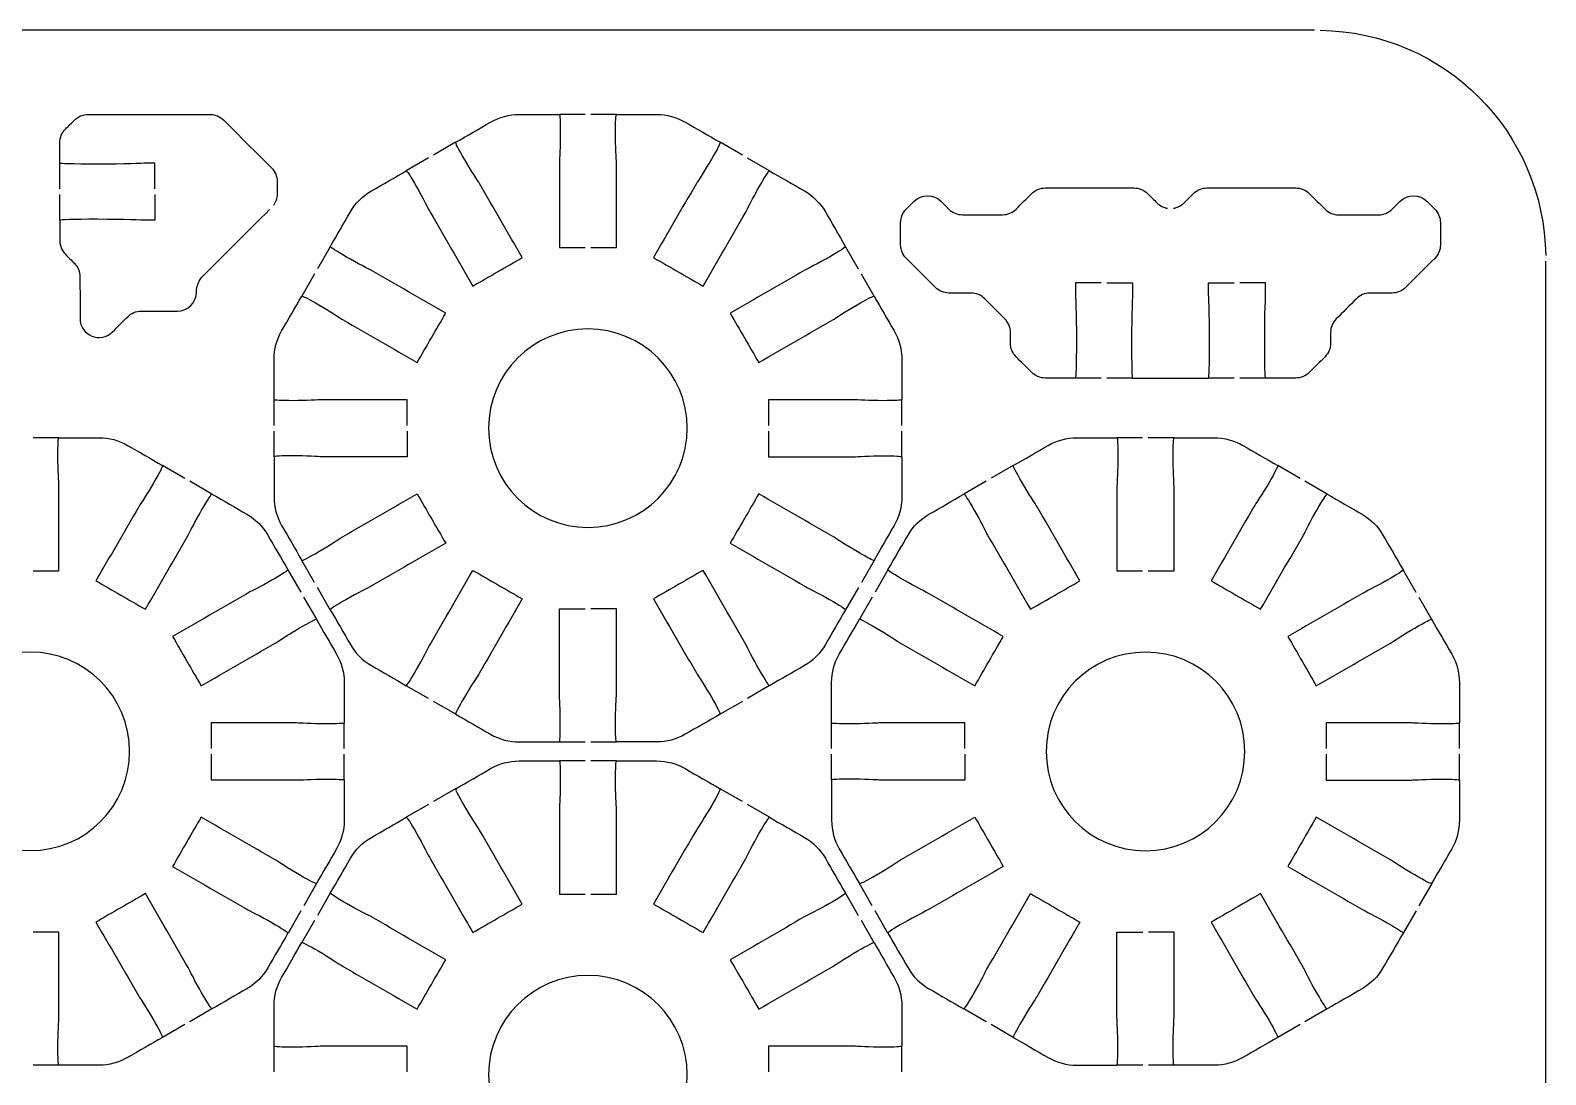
# Model space of a CAD drawing. Extents: x 5 to 405, y 225 to 445.
# Drawn here: x 190.3 to 270, y 390.1 to 445 of the extents above; entities that cross this region are included whole.
import ezdxf

# ---------------------------------------------------------------- set-up
doc = ezdxf.new("R2010")
doc.units = 0
doc.header["$MEASUREMENT"] = 0
doc.layers.add('DEFAULT', color=18, linetype='CONTINUOUS')

msp = doc.modelspace()

# ---------------------------------------------------------------- linework, layer by layer
at = {"layer": 'DEFAULT', "color": 1}
for points in [[(257.849, 444.999), (152.15, 444.999)], [(219.503, 440.571), (218.155, 440.571)], [(221.154, 440.571), (219.803, 440.571)], [(212.701, 439.114), (211.534, 438.437)], [(227.776, 438.433), (226.608, 439.107)], [(211.273, 438.289), (210.101, 437.611)], [(229.204, 437.608), (228.037, 438.282)], [(191.898, 436.656), (191.898, 438.007)], [(191.898, 435.009), (191.898, 436.356)], [(206.115, 433.618), (205.441, 432.45)], [(233.194, 433.618), (233.194, 433.614), (233.868, 432.45)], [(269.999, 237.15), (269.999, 432.85)], [(205.289, 432.189), (204.616, 431.021)], [(234.02, 432.193), (234.69, 431.025), (234.693, 431.021)], [(246.628, 426.708), (245.277, 426.708)], [(248.279, 426.708), (246.928, 426.708)], [(253.627, 426.708), (252.276, 426.708)], [(255.278, 426.708), (253.927, 426.708)], [(203.155, 424.22), (203.155, 425.567)], [(236.154, 424.22), (236.154, 425.567)], [(203.155, 422.569), (203.155, 423.92)], [(236.154, 422.569), (236.154, 423.92)], [(191.845, 423.57), (190.494, 423.57)], [(248.812, 423.568), (247.465, 423.568)], [(250.463, 423.568), (249.112, 423.568)], [(198.466, 421.432), (197.299, 422.106)], [(242.011, 422.111), (240.843, 421.434)], [(257.085, 421.431), (255.917, 422.104)], [(199.895, 420.607), (198.727, 421.28)], [(240.582, 421.286), (239.411, 420.609)], [(258.514, 420.605), (257.346, 421.279)], [(203.885, 416.617), (203.885, 416.613), (204.559, 415.449)], [(205.289, 415.951), (204.616, 417.118)], [(234.701, 417.118), (234.027, 415.947)], [(235.424, 416.615), (234.75, 415.447)], [(262.503, 416.615), (262.503, 416.612), (263.177, 415.447)], [(204.71, 415.191), (205.381, 414.024), (205.384, 414.02)], [(206.115, 414.522), (205.441, 415.69)], [(233.875, 415.686), (233.201, 414.518)], [(234.599, 415.186), (233.925, 414.019)], [(263.329, 415.19), (263.999, 414.022), (264.003, 414.019)], [(211.276, 409.855), (210.108, 410.528)], [(229.204, 410.529), (228.037, 409.855)], [(212.705, 409.029), (211.537, 409.703)], [(227.776, 409.703), (226.608, 409.029)], [(206.845, 407.219), (206.845, 408.566)], [(232.464, 407.217), (232.464, 408.565)], [(265.463, 407.217), (265.463, 408.565)], [(219.506, 407.565), (218.155, 407.565)], [(221.154, 407.565), (219.806, 407.565)], [(206.845, 405.568), (206.845, 406.919)], [(219.503, 406.567), (218.155, 406.567)], [(221.154, 406.567), (219.803, 406.567)], [(232.464, 405.566), (232.464, 406.917)], [(265.463, 405.566), (265.463, 406.917)], [(212.701, 405.11), (211.534, 404.433)], [(227.776, 404.429), (226.608, 405.103)], [(211.273, 404.285), (210.101, 403.607)], [(229.204, 403.604), (228.037, 404.278)], [(205.391, 400.117), (204.718, 398.946)], [(234.599, 398.948), (233.925, 400.116)], [(264.01, 400.116), (263.336, 398.944)], [(206.115, 399.614), (205.441, 398.446)], [(233.194, 399.614), (233.194, 399.61), (233.868, 398.446)], [(204.566, 398.685), (203.892, 397.517)], [(235.424, 397.519), (234.75, 398.687)], [(263.184, 398.683), (262.51, 397.516)], [(205.29, 398.185), (204.616, 397.018)], [(234.02, 398.189), (234.69, 397.021), (234.694, 397.018)], [(199.895, 393.527), (198.727, 392.854)], [(240.585, 392.852), (239.418, 393.526)], [(258.514, 393.526), (257.346, 392.852)], [(198.466, 392.702), (197.299, 392.028)], [(242.014, 392.026), (240.846, 392.7)], [(257.085, 392.7), (255.917, 392.027)], [(203.155, 390.216), (203.155, 391.564)], [(236.154, 390.216), (236.154, 391.564)], [(191.845, 390.564), (190.497, 390.564)], [(248.816, 390.562), (247.465, 390.562)], [(250.463, 390.562), (249.116, 390.562)]]:
    msp.add_lwpolyline(points, dxfattribs=at)
msp.add_open_spline([(258.149, 444.999), (264.658, 444.918), (269.917, 439.658), (269.999, 433.15)], degree=3, dxfattribs=at)
for points, knots in [([(196.897, 436.656), (196.897, 437.107), (196.897, 437.557), (196.897, 438.007), (196.731, 438.007), (196.565, 438.007), (196.399, 438.007), (196.276, 438.007), (195.281, 437.958), (193.898, 437.958), (192.515, 437.962), (191.898, 437.979), (191.898, 438.007), (191.898, 438.37), (191.898, 438.732), (191.898, 439.094), (191.898, 439.359), (192.004, 439.616), (192.191, 439.803), (192.35, 439.961), (192.508, 440.118), (192.667, 440.276), (192.854, 440.463), (193.108, 440.569), (193.373, 440.569), (195.516, 440.569), (197.66, 440.569), (199.804, 440.569), (200.068, 440.569), (200.322, 440.463), (200.513, 440.276), (201.35, 439.437), (202.187, 438.599), (203.025, 437.76), (203.215, 437.574), (203.321, 437.32), (203.317, 437.055), (203.317, 436.83), (203.317, 436.606), (203.317, 436.381), (203.317, 436.166), (203.247, 435.965), (203.123, 435.792)], [0, 0, 0, 0, 3.83, 3.83, 3.83, 5.24, 5.24, 5.24, 6.24, 6.24, 6.24, 7.24, 7.24, 7.24, 10.32, 10.32, 10.32, 11.32, 11.32, 11.32, 13.22213, 13.22213, 13.22213, 14.22213, 14.22213, 14.22213, 32.45213, 32.45213, 32.45213, 33.45213, 33.45213, 33.45213, 43.528404, 43.528404, 43.528404, 44.528404, 44.528404, 44.528404, 46.438404, 46.438404, 46.438404, 47.438404, 47.438404, 47.438404, 47.438404]), ([(210.158, 424.22), (210.158, 424.669), (210.158, 425.118), (210.158, 425.567), (208.657, 425.567), (207.157, 425.567), (205.656, 425.567), (205.529, 425.567), (204.813, 425.518), (204.157, 425.518), (203.522, 425.518), (203.155, 425.543), (203.155, 425.567), (203.155, 426.274), (203.155, 426.981), (203.155, 427.688), (203.155, 428.217), (203.296, 428.732), (203.557, 429.187), (203.91, 429.798), (204.263, 430.41), (204.616, 431.021), (204.63, 431.046), (204.958, 430.88), (205.508, 430.563), (206.076, 430.235), (206.672, 429.832), (206.785, 429.769), (208.083, 429.02), (209.382, 428.271), (210.68, 427.522), (211.18, 428.387), (211.679, 429.253), (212.179, 430.118), (210.881, 430.867), (209.583, 431.616), (208.285, 432.365), (208.172, 432.429), (207.526, 432.746), (206.958, 433.075), (206.418, 433.385), (206.115, 433.59), (206.115, 433.618), (206.468, 434.229), (206.821, 434.841), (207.173, 435.452), (207.438, 435.907), (207.815, 436.285), (208.274, 436.549), (208.885, 436.902), (209.497, 437.255), (210.108, 437.608), (210.133, 437.622), (210.331, 437.318), (210.652, 436.768), (210.98, 436.197), (211.294, 435.551), (211.357, 435.442), (212.107, 434.143), (212.858, 432.845), (213.608, 431.547), (214.473, 432.047), (215.339, 432.547), (216.204, 433.046), (215.454, 434.345), (214.704, 435.643), (213.954, 436.941), (213.89, 437.05), (213.492, 437.647), (213.163, 438.218), (212.842, 438.768), (212.684, 439.096), (212.705, 439.107), (213.318, 439.461), (213.93, 439.815), (214.543, 440.169), (214.998, 440.433), (215.516, 440.571), (216.042, 440.571), (216.747, 440.571), (217.451, 440.571), (218.155, 440.571), (218.183, 440.571), (218.205, 440.204), (218.205, 439.569), (218.205, 438.913), (218.155, 438.193), (218.155, 438.066), (218.155, 436.567), (218.155, 435.068), (218.155, 433.568), (218.604, 433.568), (219.054, 433.568), (219.503, 433.568)], [0, 0, 0, 0, 3.82, 3.82, 3.82, 16.58, 16.58, 16.58, 17.58, 17.58, 17.58, 18.58, 18.58, 18.58, 24.59, 24.59, 24.59, 25.59, 25.59, 25.59, 31.593332, 31.593332, 31.593332, 32.593332, 32.593332, 32.593332, 33.593332, 33.593332, 33.593332, 46.339253, 46.339253, 46.339253, 54.8382, 54.8382, 54.8382, 67.584121, 67.584121, 67.584121, 68.584121, 68.584121, 68.584121, 69.584121, 69.584121, 69.584121, 75.587454, 75.587454, 75.587454, 76.587454, 76.587454, 76.587454, 82.590786, 82.590786, 82.590786, 83.590786, 83.590786, 83.590786, 84.590786, 84.590786, 84.590786, 97.341708, 97.341708, 97.341708, 105.840655, 105.840655, 105.840655, 118.591576, 118.591576, 118.591576, 119.591576, 119.591576, 119.591576, 120.591576, 120.591576, 120.591576, 126.608569, 126.608569, 126.608569, 127.608569, 127.608569, 127.608569, 133.598569, 133.598569, 133.598569, 134.598569, 134.598569, 134.598569, 135.598569, 135.598569, 135.598569, 148.348569, 148.348569, 148.348569, 152.168569, 152.168569, 152.168569, 152.168569]), ([(219.803, 433.568), (220.253, 433.568), (220.704, 433.568), (221.154, 433.568), (221.154, 435.068), (221.154, 436.567), (221.154, 438.066), (221.154, 438.193), (221.104, 438.913), (221.104, 439.569), (221.104, 440.204), (221.129, 440.571), (221.154, 440.571), (221.858, 440.571), (222.563, 440.571), (223.267, 440.571), (223.796, 440.571), (224.311, 440.433), (224.77, 440.169), (225.383, 439.815), (225.995, 439.461), (226.608, 439.107), (226.633, 439.093), (226.467, 438.768), (226.149, 438.218), (225.821, 437.647), (225.419, 437.05), (225.355, 436.941), (224.605, 435.643), (223.855, 434.345), (223.105, 433.046), (223.971, 432.547), (224.838, 432.047), (225.705, 431.547), (226.454, 432.845), (227.203, 434.143), (227.952, 435.442), (228.015, 435.551), (228.333, 436.197), (228.661, 436.768), (228.971, 437.308), (229.173, 437.608), (229.204, 437.608), (229.816, 437.255), (230.427, 436.902), (231.039, 436.549), (231.494, 436.285), (231.875, 435.907), (232.136, 435.452), (232.489, 434.841), (232.841, 434.229), (233.194, 433.618), (233.208, 433.593), (232.905, 433.392), (232.355, 433.075), (231.783, 432.746), (231.137, 432.429), (231.028, 432.365), (229.73, 431.616), (228.432, 430.867), (227.133, 430.118), (227.633, 429.253), (228.133, 428.387), (228.633, 427.522), (229.931, 428.271), (231.229, 429.02), (232.527, 429.769), (232.637, 429.832), (233.233, 430.235), (233.804, 430.563), (234.355, 430.88), (234.683, 431.043), (234.693, 431.021), (235.046, 430.41), (235.399, 429.798), (235.752, 429.187), (236.016, 428.732), (236.154, 428.217), (236.154, 427.688), (236.154, 426.981), (236.154, 426.274), (236.154, 425.567), (236.154, 425.539), (235.791, 425.518), (235.156, 425.518), (234.496, 425.518), (233.78, 425.567), (233.653, 425.567), (232.153, 425.567), (230.654, 425.567), (229.155, 425.567), (229.155, 425.118), (229.155, 424.669), (229.155, 424.22)], [0, 0, 0, 0, 3.83, 3.83, 3.83, 16.58, 16.58, 16.58, 17.58, 17.58, 17.58, 18.58, 18.58, 18.58, 24.57, 24.57, 24.57, 25.57, 25.57, 25.57, 31.586993, 31.586993, 31.586993, 32.586993, 32.586993, 32.586993, 33.586993, 33.586993, 33.586993, 46.337914, 46.337914, 46.337914, 54.845522, 54.845522, 54.845522, 67.591443, 67.591443, 67.591443, 68.591443, 68.591443, 68.591443, 69.591443, 69.591443, 69.591443, 75.594776, 75.594776, 75.594776, 76.594776, 76.594776, 76.594776, 82.598108, 82.598108, 82.598108, 83.598108, 83.598108, 83.598108, 84.598108, 84.598108, 84.598108, 97.344029, 97.344029, 97.344029, 105.842976, 105.842976, 105.842976, 118.588897, 118.588897, 118.588897, 119.588897, 119.588897, 119.588897, 120.588897, 120.588897, 120.588897, 126.592229, 126.592229, 126.592229, 127.592229, 127.592229, 127.592229, 133.602229, 133.602229, 133.602229, 134.602229, 134.602229, 134.602229, 135.602229, 135.602229, 135.602229, 148.352229, 148.352229, 148.352229, 152.172229, 152.172229, 152.172229, 152.172229]), ([(246.628, 431.71), (246.179, 431.71), (245.729, 431.71), (245.28, 431.71), (245.28, 431.545), (245.28, 431.379), (245.28, 431.213), (245.28, 431.086), (245.33, 430.095), (245.33, 428.712), (245.33, 427.329), (245.309, 426.708), (245.28, 426.708), (244.751, 426.708), (244.222, 426.708), (243.693, 426.708), (243.428, 426.708), (243.174, 426.814), (242.987, 427.001), (242.711, 427.277), (242.435, 427.553), (242.158, 427.83), (241.968, 428.017), (241.865, 428.271), (241.865, 428.535), (241.865, 428.728), (241.865, 428.921), (241.865, 429.114), (241.865, 429.378), (241.76, 429.632), (241.573, 429.819), (241.217, 430.175), (240.862, 430.53), (240.507, 430.885), (240.32, 431.072), (240.066, 431.178), (239.802, 431.178), (239.411, 431.179), (239.021, 431.18), (238.63, 431.181), (238.366, 431.181), (238.112, 431.287), (237.925, 431.474), (237.412, 431.985), (236.899, 432.497), (236.387, 433.009), (236.2, 433.196), (236.094, 433.45), (236.094, 433.714), (236.094, 434.105), (236.094, 434.495), (236.094, 434.885), (236.094, 435.15), (236.2, 435.404), (236.387, 435.594), (236.524, 435.732), (236.662, 435.87), (236.8, 436.007), (237.188, 436.399), (237.823, 436.399), (238.214, 436.007), (238.353, 435.868), (238.492, 435.73), (238.63, 435.591), (238.817, 435.404), (239.071, 435.298), (239.336, 435.298), (240.04, 435.298), (240.745, 435.298), (241.449, 435.298), (241.717, 435.298), (241.971, 435.404), (242.158, 435.591), (242.435, 435.866), (242.711, 436.141), (242.987, 436.416), (243.174, 436.603), (243.428, 436.709), (243.693, 436.709), (245.25, 436.709), (246.807, 436.709), (248.364, 436.709), (248.628, 436.709), (248.882, 436.603), (249.073, 436.416), (249.238, 436.249), (249.404, 436.082), (249.57, 435.915), (249.725, 435.76), (249.923, 435.668), (250.127, 435.637)], [0, 0, 0, 0, 3.82, 3.82, 3.82, 5.23, 5.23, 5.23, 6.23, 6.23, 6.23, 7.23, 7.23, 7.23, 11.73, 11.73, 11.73, 12.73, 12.73, 12.73, 16.053402, 16.053402, 16.053402, 17.053402, 17.053402, 17.053402, 18.693402, 18.693402, 18.693402, 19.693402, 19.693402, 19.693402, 23.964327, 23.964327, 23.964327, 24.964327, 24.964327, 24.964327, 28.284342, 28.284342, 28.284342, 29.284342, 29.284342, 29.284342, 35.443246, 35.443246, 35.443246, 36.443246, 36.443246, 36.443246, 39.763246, 39.763246, 39.763246, 40.763246, 40.763246, 40.763246, 42.417876, 42.417876, 42.417876, 43.417876, 43.417876, 43.417876, 45.086648, 45.086648, 45.086648, 46.086648, 46.086648, 46.086648, 52.076648, 52.076648, 52.076648, 53.076648, 53.076648, 53.076648, 56.392986, 56.392986, 56.392986, 57.392986, 57.392986, 57.392986, 70.632986, 70.632986, 70.632986, 71.632986, 71.632986, 71.632986, 73.634111, 73.634111, 73.634111, 74.634111, 74.634111, 74.634111, 74.634111]), ([(250.427, 435.637), (250.628, 435.669), (250.826, 435.76), (250.985, 435.915), (251.152, 436.082), (251.319, 436.249), (251.486, 436.416), (251.673, 436.603), (251.927, 436.709), (252.191, 436.709), (253.748, 436.709), (255.305, 436.709), (256.862, 436.709), (257.127, 436.709), (257.384, 436.603), (257.571, 436.416), (257.847, 436.14), (258.124, 435.864), (258.4, 435.587), (258.587, 435.4), (258.841, 435.295), (259.106, 435.295), (259.81, 435.295), (260.514, 435.295), (261.219, 435.295), (261.483, 435.295), (261.741, 435.4), (261.928, 435.587), (262.067, 435.726), (262.205, 435.865), (262.344, 436.004), (262.732, 436.395), (263.367, 436.395), (263.759, 436.004), (263.896, 435.866), (264.034, 435.728), (264.172, 435.591), (264.359, 435.4), (264.464, 435.146), (264.464, 434.882), (264.464, 434.491), (264.464, 434.101), (264.464, 433.711), (264.464, 433.446), (264.359, 433.192), (264.172, 433.005), (263.659, 432.494), (263.146, 431.982), (262.633, 431.47), (262.446, 431.283), (262.192, 431.178), (261.928, 431.178), (261.536, 431.176), (261.145, 431.175), (260.753, 431.174), (260.489, 431.174), (260.238, 431.068), (260.051, 430.881), (259.696, 430.526), (259.341, 430.171), (258.986, 429.816), (258.799, 429.629), (258.693, 429.375), (258.693, 429.11), (258.693, 428.919), (258.693, 428.727), (258.693, 428.535), (258.693, 428.271), (258.587, 428.017), (258.4, 427.83), (258.124, 427.553), (257.847, 427.277), (257.571, 427.001), (257.381, 426.814), (257.127, 426.708), (256.862, 426.708), (256.334, 426.708), (255.806, 426.708), (255.278, 426.708), (255.25, 426.708), (255.229, 427.329), (255.229, 428.712), (255.229, 430.095), (255.278, 431.086), (255.278, 431.213), (255.278, 431.379), (255.278, 431.545), (255.278, 431.71), (254.828, 431.71), (254.377, 431.71), (253.927, 431.71)], [0, 0, 0, 0, 1, 1, 1, 3.008183, 3.008183, 3.008183, 4.008183, 4.008183, 4.008183, 17.248183, 17.248183, 17.248183, 18.248183, 18.248183, 18.248183, 21.571585, 21.571585, 21.571585, 22.571585, 22.571585, 22.571585, 28.561585, 28.561585, 28.561585, 29.561585, 29.561585, 29.561585, 31.230357, 31.230357, 31.230357, 32.230357, 32.230357, 32.230357, 33.884987, 33.884987, 33.884987, 34.884987, 34.884987, 34.884987, 38.204987, 38.204987, 38.204987, 39.204987, 39.204987, 39.204987, 45.363891, 45.363891, 45.363891, 46.363891, 46.363891, 46.363891, 49.693906, 49.693906, 49.693906, 50.693906, 50.693906, 50.693906, 54.964831, 54.964831, 54.964831, 55.964831, 55.964831, 55.964831, 57.594831, 57.594831, 57.594831, 58.594831, 58.594831, 58.594831, 61.918233, 61.918233, 61.918233, 62.918233, 62.918233, 62.918233, 67.408233, 67.408233, 67.408233, 68.408233, 68.408233, 68.408233, 69.408233, 69.408233, 69.408233, 70.818233, 70.818233, 70.818233, 74.648233, 74.648233, 74.648233, 74.648233]), ([(196.897, 436.356), (196.897, 435.907), (196.897, 435.458), (196.897, 435.009), (196.731, 435.009), (196.565, 435.009), (196.399, 435.009), (196.276, 435.009), (195.281, 435.058), (193.898, 435.058), (192.547, 435.058), (191.923, 435.034), (191.898, 435.009), (191.898, 434.648), (191.898, 434.287), (191.898, 433.926), (191.898, 433.658), (192.004, 433.404), (192.191, 433.217), (192.348, 433.059), (192.506, 432.902), (192.663, 432.744), (192.85, 432.553), (192.956, 432.299), (192.956, 432.035), (192.957, 431.303), (192.959, 430.572), (192.96, 429.841), (192.96, 428.952), (194.036, 428.504), (194.664, 429.135), (194.931, 429.402), (195.198, 429.669), (195.465, 429.936), (195.652, 430.123), (195.909, 430.229), (196.174, 430.229), (196.807, 430.229), (197.441, 430.229), (198.075, 430.229), (198.629, 430.229), (199.077, 430.677), (199.077, 431.227), (199.077, 431.548), (199.204, 431.855), (199.43, 432.084), (200.593, 433.246), (201.756, 434.408), (202.919, 435.57)], [0, 0, 0, 0, 3.82, 3.82, 3.82, 5.23, 5.23, 5.23, 6.23, 6.23, 6.23, 7.23, 7.23, 7.23, 10.3, 10.3, 10.3, 11.3, 11.3, 11.3, 13.195046, 13.195046, 13.195046, 14.195046, 14.195046, 14.195046, 20.415054, 20.415054, 20.415054, 21.415054, 21.415054, 21.415054, 24.625319, 24.625319, 24.625319, 25.625319, 25.625319, 25.625319, 31.015319, 31.015319, 31.015319, 32.015319, 32.015319, 32.015319, 33.015319, 33.015319, 33.015319, 46.994822, 46.994822, 46.994822, 46.994822]), ([(246.928, 431.71), (247.378, 431.71), (247.829, 431.71), (248.279, 431.71), (248.279, 431.545), (248.279, 431.379), (248.279, 431.213), (248.279, 431.086), (248.23, 430.095), (248.23, 428.712), (248.23, 427.329), (248.254, 426.708), (248.279, 426.708), (249.612, 426.708), (250.946, 426.708), (252.279, 426.708), (252.304, 426.708), (252.329, 427.329), (252.329, 428.712), (252.329, 430.095), (252.279, 431.086), (252.279, 431.213), (252.279, 431.379), (252.279, 431.545), (252.279, 431.71), (252.729, 431.71), (253.178, 431.71), (253.627, 431.71)], [0, 0, 0, 0, 3.83, 3.83, 3.83, 5.24, 5.24, 5.24, 6.24, 6.24, 6.24, 7.24, 7.24, 7.24, 18.58, 18.58, 18.58, 19.58, 19.58, 19.58, 20.58, 20.58, 20.58, 21.99, 21.99, 21.99, 25.81, 25.81, 25.81, 25.81]), ([(219.655, 418.852), (216.772, 418.852), (214.433, 421.187), (214.433, 424.073), (214.433, 426.955), (216.772, 429.294), (219.655, 429.294), (222.54, 429.294), (224.876, 426.955), (224.876, 424.073), (224.876, 421.187), (222.54, 418.852), (219.655, 418.852)], [1, 1, 1, 1, 2, 2, 2, 3, 3, 3, 4, 4, 4, 5, 5, 5, 5]), ([(210.158, 423.92), (210.158, 423.47), (210.158, 423.019), (210.158, 422.569), (208.657, 422.569), (207.157, 422.569), (205.656, 422.569), (205.529, 422.569), (204.813, 422.618), (204.157, 422.618), (203.522, 422.618), (203.155, 422.597), (203.155, 422.569), (203.155, 421.863), (203.155, 421.158), (203.155, 420.452), (203.155, 419.926), (203.296, 419.408), (203.557, 418.953), (203.91, 418.341), (204.263, 417.73), (204.616, 417.118), (204.63, 417.097), (204.958, 417.259), (205.508, 417.577), (206.076, 417.905), (206.672, 418.307), (206.785, 418.371), (208.083, 419.12), (209.382, 419.869), (210.68, 420.618), (211.18, 419.752), (211.679, 418.887), (212.179, 418.021), (210.881, 417.271), (209.583, 416.521), (208.285, 415.771), (208.172, 415.707), (207.526, 415.393), (206.958, 415.065), (206.408, 414.748), (206.101, 414.547), (206.115, 414.522), (206.468, 413.91), (206.821, 413.299), (207.173, 412.687), (207.438, 412.229), (207.815, 411.851), (208.274, 411.587), (208.885, 411.234), (209.497, 410.881), (210.108, 410.528), (210.137, 410.528), (210.338, 410.832), (210.652, 411.372), (210.98, 411.94), (211.294, 412.589), (211.357, 412.698), (212.107, 413.996), (212.858, 415.295), (213.608, 416.593), (214.473, 416.093), (215.339, 415.593), (216.204, 415.093), (215.454, 413.795), (214.704, 412.497), (213.954, 411.199), (213.89, 411.089), (213.492, 410.49), (213.163, 409.922), (212.842, 409.371), (212.68, 409.043), (212.705, 409.029), (213.318, 408.676), (213.93, 408.324), (214.543, 407.971), (214.998, 407.706), (215.516, 407.569), (216.042, 407.569), (216.747, 407.569), (217.451, 407.569), (218.155, 407.569), (218.18, 407.569), (218.205, 407.936), (218.205, 408.571), (218.205, 409.227), (218.155, 409.946), (218.155, 410.073), (218.155, 411.573), (218.155, 413.072), (218.155, 414.571), (218.606, 414.571), (219.056, 414.571), (219.506, 414.571)], [0, 0, 0, 0, 3.83, 3.83, 3.83, 16.59, 16.59, 16.59, 17.59, 17.59, 17.59, 18.59, 18.59, 18.59, 24.59, 24.59, 24.59, 25.59, 25.59, 25.59, 31.593332, 31.593332, 31.593332, 32.593332, 32.593332, 32.593332, 33.593332, 33.593332, 33.593332, 46.339253, 46.339253, 46.339253, 54.8382, 54.8382, 54.8382, 67.589122, 67.589122, 67.589122, 68.589122, 68.589122, 68.589122, 69.589122, 69.589122, 69.589122, 75.592454, 75.592454, 75.592454, 76.592454, 76.592454, 76.592454, 82.595787, 82.595787, 82.595787, 83.595787, 83.595787, 83.595787, 84.595787, 84.595787, 84.595787, 97.346708, 97.346708, 97.346708, 105.845655, 105.845655, 105.845655, 118.596577, 118.596577, 118.596577, 119.596577, 119.596577, 119.596577, 120.596577, 120.596577, 120.596577, 126.608573, 126.608573, 126.608573, 127.608573, 127.608573, 127.608573, 133.598573, 133.598573, 133.598573, 134.598573, 134.598573, 134.598573, 135.598573, 135.598573, 135.598573, 148.348573, 148.348573, 148.348573, 152.178573, 152.178573, 152.178573, 152.178573]), ([(229.155, 423.92), (229.155, 423.47), (229.155, 423.019), (229.155, 422.569), (230.654, 422.569), (232.153, 422.569), (233.653, 422.569), (233.78, 422.569), (234.496, 422.618), (235.156, 422.618), (235.791, 422.618), (236.154, 422.593), (236.154, 422.569), (236.154, 421.863), (236.154, 421.158), (236.154, 420.452), (236.154, 419.926), (236.016, 419.408), (235.752, 418.953), (235.399, 418.341), (235.046, 417.73), (234.693, 417.118), (234.679, 417.094), (234.355, 417.259), (233.804, 417.577), (233.233, 417.905), (232.637, 418.307), (232.527, 418.371), (231.229, 419.12), (229.931, 419.869), (228.633, 420.618), (228.133, 419.752), (227.633, 418.887), (227.133, 418.021), (228.432, 417.271), (229.73, 416.521), (231.028, 415.771), (231.137, 415.707), (231.783, 415.393), (232.355, 415.065), (232.894, 414.755), (233.194, 414.554), (233.194, 414.522), (232.841, 413.91), (232.489, 413.299), (232.136, 412.687), (231.875, 412.229), (231.494, 411.851), (231.039, 411.587), (230.427, 411.234), (229.816, 410.881), (229.204, 410.528), (229.18, 410.514), (228.978, 410.821), (228.661, 411.372), (228.333, 411.94), (228.015, 412.589), (227.952, 412.698), (227.203, 413.996), (226.454, 415.295), (225.705, 416.593), (224.838, 416.093), (223.971, 415.593), (223.105, 415.093), (223.855, 413.795), (224.605, 412.497), (225.355, 411.199), (225.419, 411.089), (225.821, 410.49), (226.149, 409.922), (226.467, 409.371), (226.629, 409.043), (226.608, 409.029), (225.995, 408.676), (225.383, 408.324), (224.77, 407.971), (224.315, 407.706), (223.8, 407.569), (223.274, 407.569), (222.567, 407.569), (221.861, 407.569), (221.154, 407.569), (221.126, 407.569), (221.104, 407.936), (221.104, 408.571), (221.104, 409.227), (221.154, 409.946), (221.154, 410.073), (221.154, 411.573), (221.154, 413.072), (221.154, 414.571), (220.705, 414.571), (220.255, 414.571), (219.806, 414.571)], [0, 0, 0, 0, 3.83, 3.83, 3.83, 16.58, 16.58, 16.58, 17.58, 17.58, 17.58, 18.58, 18.58, 18.58, 24.58, 24.58, 24.58, 25.58, 25.58, 25.58, 31.583332, 31.583332, 31.583332, 32.583332, 32.583332, 32.583332, 33.583332, 33.583332, 33.583332, 46.329253, 46.329253, 46.329253, 54.8282, 54.8282, 54.8282, 67.579122, 67.579122, 67.579122, 68.579122, 68.579122, 68.579122, 69.579122, 69.579122, 69.579122, 75.582454, 75.582454, 75.582454, 76.582454, 76.582454, 76.582454, 82.585787, 82.585787, 82.585787, 83.585787, 83.585787, 83.585787, 84.585787, 84.585787, 84.585787, 97.331708, 97.331708, 97.331708, 105.839316, 105.839316, 105.839316, 118.590237, 118.590237, 118.590237, 119.590237, 119.590237, 119.590237, 120.590237, 120.590237, 120.590237, 126.602234, 126.602234, 126.602234, 127.602234, 127.602234, 127.602234, 133.612234, 133.612234, 133.612234, 134.612234, 134.612234, 134.612234, 135.612234, 135.612234, 135.612234, 148.362234, 148.362234, 148.362234, 152.182234, 152.182234, 152.182234, 152.182234]), ([(190.494, 416.567), (190.944, 416.567), (191.394, 416.567), (191.845, 416.567), (191.845, 418.067), (191.845, 419.566), (191.845, 421.065), (191.845, 421.192), (191.795, 421.912), (191.795, 422.568), (191.795, 423.203), (191.82, 423.57), (191.845, 423.57), (192.549, 423.57), (193.253, 423.57), (193.958, 423.57), (194.487, 423.57), (195.002, 423.432), (195.461, 423.168), (196.073, 422.814), (196.686, 422.46), (197.299, 422.106), (197.323, 422.092), (197.158, 421.767), (196.84, 421.217), (196.512, 420.645), (196.11, 420.049), (196.046, 419.94), (195.296, 418.642), (194.546, 417.343), (193.796, 416.045), (194.662, 415.545), (195.529, 415.046), (196.396, 414.546), (197.145, 415.844), (197.894, 417.142), (198.643, 418.441), (198.706, 418.55), (199.024, 419.195), (199.352, 419.767), (199.662, 420.307), (199.863, 420.607), (199.895, 420.607), (200.507, 420.254), (201.118, 419.901), (201.73, 419.548), (202.185, 419.284), (202.566, 418.906), (202.827, 418.451), (203.179, 417.84), (203.532, 417.228), (203.885, 416.617), (203.899, 416.592), (203.596, 416.391), (203.045, 416.073), (202.474, 415.745), (201.828, 415.428), (201.719, 415.364), (200.421, 414.615), (199.122, 413.866), (197.824, 413.117), (198.324, 412.252), (198.824, 411.386), (199.324, 410.521), (200.622, 411.27), (201.92, 412.019), (203.218, 412.768), (203.328, 412.831), (203.924, 413.234), (204.495, 413.562), (205.046, 413.879), (205.374, 414.041), (205.384, 414.02), (205.737, 413.409), (206.09, 412.797), (206.443, 412.186), (206.707, 411.731), (206.845, 411.216), (206.845, 410.686), (206.845, 409.98), (206.845, 409.273), (206.845, 408.566), (206.845, 408.538), (206.481, 408.517), (205.846, 408.517), (205.187, 408.517), (204.471, 408.566), (204.344, 408.566), (202.844, 408.566), (201.345, 408.566), (199.846, 408.566), (199.846, 408.117), (199.846, 407.668), (199.846, 407.219)], [0, 0, 0, 0, 3.83, 3.83, 3.83, 16.58, 16.58, 16.58, 17.58, 17.58, 17.58, 18.58, 18.58, 18.58, 24.57, 24.57, 24.57, 25.57, 25.57, 25.57, 31.586993, 31.586993, 31.586993, 32.586993, 32.586993, 32.586993, 33.586993, 33.586993, 33.586993, 46.337914, 46.337914, 46.337914, 54.845522, 54.845522, 54.845522, 67.591443, 67.591443, 67.591443, 68.591443, 68.591443, 68.591443, 69.591443, 69.591443, 69.591443, 75.594776, 75.594776, 75.594776, 76.594776, 76.594776, 76.594776, 82.598108, 82.598108, 82.598108, 83.598108, 83.598108, 83.598108, 84.598108, 84.598108, 84.598108, 97.344029, 97.344029, 97.344029, 105.842976, 105.842976, 105.842976, 118.588897, 118.588897, 118.588897, 119.588897, 119.588897, 119.588897, 120.588897, 120.588897, 120.588897, 126.592229, 126.592229, 126.592229, 127.592229, 127.592229, 127.592229, 133.602229, 133.602229, 133.602229, 134.602229, 134.602229, 134.602229, 135.602229, 135.602229, 135.602229, 148.352229, 148.352229, 148.352229, 152.172229, 152.172229, 152.172229, 152.172229]), ([(239.467, 407.217), (239.467, 407.666), (239.467, 408.116), (239.467, 408.565), (237.967, 408.565), (236.466, 408.565), (234.966, 408.565), (234.839, 408.565), (234.122, 408.515), (233.466, 408.515), (232.831, 408.515), (232.464, 408.54), (232.464, 408.565), (232.464, 409.271), (232.464, 409.978), (232.464, 410.685), (232.464, 411.214), (232.606, 411.729), (232.867, 412.184), (233.219, 412.796), (233.572, 413.407), (233.925, 414.019), (233.939, 414.043), (234.267, 413.878), (234.817, 413.56), (235.385, 413.232), (235.982, 412.83), (236.094, 412.766), (237.393, 412.017), (238.691, 411.268), (239.989, 410.519), (240.489, 411.385), (240.989, 412.25), (241.488, 413.116), (240.19, 413.865), (238.892, 414.614), (237.594, 415.363), (237.481, 415.426), (236.835, 415.744), (236.267, 416.072), (235.728, 416.382), (235.424, 416.587), (235.424, 416.615), (235.777, 417.227), (236.13, 417.838), (236.483, 418.45), (236.747, 418.905), (237.125, 419.282), (237.583, 419.547), (238.195, 419.899), (238.806, 420.252), (239.418, 420.605), (239.442, 420.619), (239.64, 420.316), (239.961, 419.765), (240.289, 419.194), (240.603, 418.548), (240.666, 418.439), (241.417, 417.141), (242.167, 415.843), (242.917, 414.544), (243.783, 415.044), (244.648, 415.544), (245.514, 416.044), (244.763, 417.342), (244.013, 418.64), (243.263, 419.938), (243.199, 420.048), (242.801, 420.644), (242.473, 421.215), (242.152, 421.766), (241.993, 422.094), (242.014, 422.104), (242.627, 422.458), (243.239, 422.812), (243.852, 423.166), (244.307, 423.431), (244.826, 423.568), (245.351, 423.568), (246.056, 423.568), (246.76, 423.568), (247.465, 423.568), (247.493, 423.568), (247.514, 423.201), (247.514, 422.566), (247.514, 421.91), (247.465, 421.191), (247.465, 421.064), (247.465, 419.564), (247.465, 418.065), (247.465, 416.566), (247.914, 416.566), (248.363, 416.566), (248.812, 416.566)], [0, 0, 0, 0, 3.82, 3.82, 3.82, 16.58, 16.58, 16.58, 17.58, 17.58, 17.58, 18.58, 18.58, 18.58, 24.59, 24.59, 24.59, 25.59, 25.59, 25.59, 31.593332, 31.593332, 31.593332, 32.593332, 32.593332, 32.593332, 33.593332, 33.593332, 33.593332, 46.339253, 46.339253, 46.339253, 54.8382, 54.8382, 54.8382, 67.584121, 67.584121, 67.584121, 68.584121, 68.584121, 68.584121, 69.584121, 69.584121, 69.584121, 75.587454, 75.587454, 75.587454, 76.587454, 76.587454, 76.587454, 82.590786, 82.590786, 82.590786, 83.590786, 83.590786, 83.590786, 84.590786, 84.590786, 84.590786, 97.341708, 97.341708, 97.341708, 105.840655, 105.840655, 105.840655, 118.591576, 118.591576, 118.591576, 119.591576, 119.591576, 119.591576, 120.591576, 120.591576, 120.591576, 126.608569, 126.608569, 126.608569, 127.608569, 127.608569, 127.608569, 133.598569, 133.598569, 133.598569, 134.598569, 134.598569, 134.598569, 135.598569, 135.598569, 135.598569, 148.348569, 148.348569, 148.348569, 152.168569, 152.168569, 152.168569, 152.168569]), ([(249.112, 416.566), (249.562, 416.566), (250.013, 416.566), (250.463, 416.566), (250.463, 418.065), (250.463, 419.564), (250.463, 421.064), (250.463, 421.191), (250.414, 421.91), (250.414, 422.566), (250.414, 423.201), (250.438, 423.568), (250.463, 423.568), (251.168, 423.568), (251.872, 423.568), (252.576, 423.568), (253.105, 423.568), (253.62, 423.431), (254.079, 423.166), (254.692, 422.812), (255.304, 422.458), (255.917, 422.104), (255.942, 422.09), (255.776, 421.766), (255.458, 421.215), (255.13, 420.644), (254.728, 420.048), (254.665, 419.938), (253.914, 418.64), (253.164, 417.342), (252.414, 416.044), (253.281, 415.544), (254.147, 415.044), (255.014, 414.544), (255.763, 415.843), (256.512, 417.141), (257.261, 418.439), (257.325, 418.548), (257.642, 419.194), (257.97, 419.765), (258.281, 420.305), (258.482, 420.605), (258.514, 420.605), (259.125, 420.252), (259.736, 419.899), (260.348, 419.547), (260.803, 419.282), (261.184, 418.905), (261.445, 418.45), (261.798, 417.838), (262.151, 417.227), (262.503, 416.615), (262.518, 416.59), (262.214, 416.389), (261.664, 416.072), (261.092, 415.744), (260.447, 415.426), (260.337, 415.363), (259.039, 414.614), (257.741, 413.865), (256.443, 413.116), (256.942, 412.25), (257.442, 411.385), (257.942, 410.519), (259.24, 411.268), (260.538, 412.017), (261.837, 412.766), (261.946, 412.83), (262.542, 413.232), (263.114, 413.56), (263.664, 413.878), (263.992, 414.04), (264.003, 414.019), (264.356, 413.407), (264.708, 412.796), (265.061, 412.184), (265.326, 411.729), (265.463, 411.214), (265.463, 410.685), (265.463, 409.978), (265.463, 409.271), (265.463, 408.565), (265.463, 408.536), (265.1, 408.515), (264.465, 408.515), (263.805, 408.515), (263.089, 408.565), (262.962, 408.565), (261.463, 408.565), (259.963, 408.565), (258.464, 408.565), (258.464, 408.116), (258.464, 407.666), (258.464, 407.217)], [0, 0, 0, 0, 3.83, 3.83, 3.83, 16.58, 16.58, 16.58, 17.58, 17.58, 17.58, 18.58, 18.58, 18.58, 24.57, 24.57, 24.57, 25.57, 25.57, 25.57, 31.586993, 31.586993, 31.586993, 32.586993, 32.586993, 32.586993, 33.586993, 33.586993, 33.586993, 46.337914, 46.337914, 46.337914, 54.845522, 54.845522, 54.845522, 67.591443, 67.591443, 67.591443, 68.591443, 68.591443, 68.591443, 69.591443, 69.591443, 69.591443, 75.594776, 75.594776, 75.594776, 76.594776, 76.594776, 76.594776, 82.598108, 82.598108, 82.598108, 83.598108, 83.598108, 83.598108, 84.598108, 84.598108, 84.598108, 97.344029, 97.344029, 97.344029, 105.842976, 105.842976, 105.842976, 118.588897, 118.588897, 118.588897, 119.588897, 119.588897, 119.588897, 120.588897, 120.588897, 120.588897, 126.592229, 126.592229, 126.592229, 127.592229, 127.592229, 127.592229, 133.602229, 133.602229, 133.602229, 134.602229, 134.602229, 134.602229, 135.602229, 135.602229, 135.602229, 148.352229, 148.352229, 148.352229, 152.172229, 152.172229, 152.172229, 152.172229]), ([(190.345, 401.851), (187.463, 401.851), (185.124, 404.186), (185.124, 407.072), (185.124, 409.954), (187.463, 412.293), (190.345, 412.293), (193.231, 412.293), (195.566, 409.954), (195.566, 407.072), (195.566, 404.186), (193.231, 401.851), (190.345, 401.851)], [1, 1, 1, 1, 2, 2, 2, 3, 3, 3, 4, 4, 4, 5, 5, 5, 5]), ([(248.964, 401.849), (246.082, 401.849), (243.743, 404.185), (243.743, 407.07), (243.743, 409.953), (246.082, 412.291), (248.964, 412.291), (251.85, 412.291), (254.185, 409.953), (254.185, 407.07), (254.185, 404.185), (251.85, 401.849), (248.964, 401.849)], [1, 1, 1, 1, 2, 2, 2, 3, 3, 3, 4, 4, 4, 5, 5, 5, 5]), ([(199.846, 406.919), (199.846, 406.468), (199.846, 406.018), (199.846, 405.568), (201.345, 405.568), (202.844, 405.568), (204.344, 405.568), (204.471, 405.568), (205.187, 405.617), (205.846, 405.617), (206.481, 405.617), (206.845, 405.592), (206.845, 405.568), (206.845, 404.862), (206.845, 404.157), (206.845, 403.451), (206.845, 402.925), (206.707, 402.407), (206.443, 401.952), (206.09, 401.34), (205.737, 400.729), (205.384, 400.117), (205.37, 400.093), (205.046, 400.258), (204.495, 400.576), (203.924, 400.904), (203.328, 401.306), (203.218, 401.37), (201.92, 402.119), (200.622, 402.868), (199.324, 403.617), (198.824, 402.751), (198.324, 401.886), (197.824, 401.02), (199.122, 400.27), (200.421, 399.52), (201.719, 398.77), (201.828, 398.706), (202.474, 398.392), (203.045, 398.064), (203.585, 397.754), (203.885, 397.553), (203.885, 397.521), (203.532, 396.909), (203.179, 396.298), (202.827, 395.686), (202.566, 395.228), (202.185, 394.85), (201.73, 394.586), (201.118, 394.233), (200.507, 393.88), (199.895, 393.527), (199.87, 393.513), (199.669, 393.82), (199.352, 394.37), (199.024, 394.938), (198.706, 395.588), (198.643, 395.697), (197.894, 396.995), (197.145, 398.293), (196.396, 399.592), (195.529, 399.092), (194.662, 398.592), (193.796, 398.092), (194.546, 396.794), (195.296, 395.496), (196.046, 394.198), (196.11, 394.088), (196.512, 393.489), (196.84, 392.921), (197.158, 392.37), (197.32, 392.042), (197.299, 392.028), (196.686, 391.675), (196.073, 391.322), (195.461, 390.97), (195.006, 390.705), (194.491, 390.568), (193.965, 390.568), (193.258, 390.568), (192.551, 390.568), (191.845, 390.568), (191.816, 390.568), (191.795, 390.934), (191.795, 391.569), (191.795, 392.226), (191.845, 392.945), (191.845, 393.072), (191.845, 394.572), (191.845, 396.071), (191.845, 397.57), (191.395, 397.57), (190.946, 397.57), (190.497, 397.57)], [0, 0, 0, 0, 3.83, 3.83, 3.83, 16.58, 16.58, 16.58, 17.58, 17.58, 17.58, 18.58, 18.58, 18.58, 24.58, 24.58, 24.58, 25.58, 25.58, 25.58, 31.583332, 31.583332, 31.583332, 32.583332, 32.583332, 32.583332, 33.583332, 33.583332, 33.583332, 46.329253, 46.329253, 46.329253, 54.8282, 54.8282, 54.8282, 67.579122, 67.579122, 67.579122, 68.579122, 68.579122, 68.579122, 69.579122, 69.579122, 69.579122, 75.582454, 75.582454, 75.582454, 76.582454, 76.582454, 76.582454, 82.585787, 82.585787, 82.585787, 83.585787, 83.585787, 83.585787, 84.585787, 84.585787, 84.585787, 97.331708, 97.331708, 97.331708, 105.839316, 105.839316, 105.839316, 118.590237, 118.590237, 118.590237, 119.590237, 119.590237, 119.590237, 120.590237, 120.590237, 120.590237, 126.602234, 126.602234, 126.602234, 127.602234, 127.602234, 127.602234, 133.612234, 133.612234, 133.612234, 134.612234, 134.612234, 134.612234, 135.612234, 135.612234, 135.612234, 148.362234, 148.362234, 148.362234, 152.182234, 152.182234, 152.182234, 152.182234]), ([(210.158, 390.216), (210.158, 390.665), (210.158, 391.114), (210.158, 391.564), (208.657, 391.564), (207.157, 391.564), (205.656, 391.564), (205.529, 391.564), (204.813, 391.514), (204.157, 391.514), (203.522, 391.514), (203.155, 391.539), (203.155, 391.564), (203.155, 392.27), (203.155, 392.977), (203.155, 393.684), (203.155, 394.213), (203.296, 394.728), (203.557, 395.183), (203.91, 395.795), (204.263, 396.406), (204.616, 397.018), (204.63, 397.042), (204.958, 396.876), (205.508, 396.559), (206.076, 396.231), (206.672, 395.829), (206.785, 395.765), (208.084, 395.016), (209.382, 394.267), (210.68, 393.518), (211.18, 394.383), (211.679, 395.249), (212.179, 396.114), (210.881, 396.863), (209.583, 397.613), (208.285, 398.362), (208.172, 398.425), (207.526, 398.743), (206.958, 399.071), (206.418, 399.381), (206.115, 399.586), (206.115, 399.614), (206.468, 400.225), (206.821, 400.837), (207.173, 401.448), (207.438, 401.903), (207.815, 402.281), (208.274, 402.546), (208.885, 402.898), (209.497, 403.251), (210.108, 403.604), (210.133, 403.618), (210.331, 403.315), (210.652, 402.764), (210.98, 402.193), (211.294, 401.547), (211.357, 401.438), (212.108, 400.14), (212.858, 398.841), (213.608, 397.543), (214.473, 398.043), (215.339, 398.543), (216.204, 399.042), (215.454, 400.341), (214.704, 401.639), (213.954, 402.937), (213.89, 403.046), (213.492, 403.643), (213.164, 404.214), (212.842, 404.765), (212.684, 405.093), (212.705, 405.103), (213.318, 405.457), (213.93, 405.811), (214.543, 406.165), (214.998, 406.43), (215.517, 406.567), (216.042, 406.567), (216.747, 406.567), (217.451, 406.567), (218.155, 406.567), (218.184, 406.567), (218.205, 406.2), (218.205, 405.565), (218.205, 404.909), (218.155, 404.189), (218.155, 404.062), (218.155, 402.563), (218.155, 401.064), (218.155, 399.565), (218.605, 399.565), (219.054, 399.565), (219.503, 399.565)], [0, 0, 0, 0, 3.82, 3.82, 3.82, 16.58, 16.58, 16.58, 17.58, 17.58, 17.58, 18.58, 18.58, 18.58, 24.59, 24.59, 24.59, 25.59, 25.59, 25.59, 31.593332, 31.593332, 31.593332, 32.593332, 32.593332, 32.593332, 33.593332, 33.593332, 33.593332, 46.339253, 46.339253, 46.339253, 54.8382, 54.8382, 54.8382, 67.584121, 67.584121, 67.584121, 68.584121, 68.584121, 68.584121, 69.584121, 69.584121, 69.584121, 75.587454, 75.587454, 75.587454, 76.587454, 76.587454, 76.587454, 82.590786, 82.590786, 82.590786, 83.590786, 83.590786, 83.590786, 84.590786, 84.590786, 84.590786, 97.341708, 97.341708, 97.341708, 105.840655, 105.840655, 105.840655, 118.591576, 118.591576, 118.591576, 119.591576, 119.591576, 119.591576, 120.591576, 120.591576, 120.591576, 126.608569, 126.608569, 126.608569, 127.608569, 127.608569, 127.608569, 133.598569, 133.598569, 133.598569, 134.598569, 134.598569, 134.598569, 135.598569, 135.598569, 135.598569, 148.348569, 148.348569, 148.348569, 152.168569, 152.168569, 152.168569, 152.168569]), ([(219.803, 399.565), (220.253, 399.565), (220.704, 399.565), (221.154, 399.565), (221.154, 401.064), (221.154, 402.563), (221.154, 404.062), (221.154, 404.189), (221.105, 404.909), (221.105, 405.565), (221.105, 406.2), (221.129, 406.567), (221.154, 406.567), (221.858, 406.567), (222.563, 406.567), (223.267, 406.567), (223.796, 406.567), (224.311, 406.43), (224.77, 406.165), (225.383, 405.811), (225.995, 405.457), (226.608, 405.103), (226.633, 405.089), (226.467, 404.765), (226.149, 404.214), (225.821, 403.643), (225.419, 403.046), (225.356, 402.937), (224.605, 401.639), (223.855, 400.341), (223.105, 399.042), (223.971, 398.543), (224.838, 398.043), (225.705, 397.543), (226.454, 398.841), (227.203, 400.14), (227.952, 401.438), (228.015, 401.547), (228.333, 402.193), (228.661, 402.764), (228.971, 403.304), (229.173, 403.604), (229.204, 403.604), (229.816, 403.251), (230.427, 402.898), (231.039, 402.546), (231.494, 402.281), (231.875, 401.903), (232.136, 401.448), (232.489, 400.837), (232.841, 400.225), (233.194, 399.614), (233.208, 399.589), (232.905, 399.388), (232.355, 399.071), (231.783, 398.743), (231.138, 398.425), (231.028, 398.362), (229.73, 397.613), (228.432, 396.863), (227.134, 396.114), (227.633, 395.249), (228.133, 394.383), (228.633, 393.518), (229.931, 394.267), (231.229, 395.016), (232.527, 395.765), (232.637, 395.829), (233.233, 396.231), (233.805, 396.559), (234.355, 396.876), (234.683, 397.039), (234.694, 397.018), (235.046, 396.406), (235.399, 395.795), (235.752, 395.183), (236.016, 394.728), (236.154, 394.213), (236.154, 393.684), (236.154, 392.977), (236.154, 392.27), (236.154, 391.564), (236.154, 391.535), (235.791, 391.514), (235.156, 391.514), (234.496, 391.514), (233.78, 391.564), (233.653, 391.564), (232.154, 391.564), (230.654, 391.564), (229.155, 391.564), (229.155, 391.114), (229.155, 390.665), (229.155, 390.216)], [0, 0, 0, 0, 3.83, 3.83, 3.83, 16.58, 16.58, 16.58, 17.58, 17.58, 17.58, 18.58, 18.58, 18.58, 24.57, 24.57, 24.57, 25.57, 25.57, 25.57, 31.586993, 31.586993, 31.586993, 32.586993, 32.586993, 32.586993, 33.586993, 33.586993, 33.586993, 46.337914, 46.337914, 46.337914, 54.845522, 54.845522, 54.845522, 67.591443, 67.591443, 67.591443, 68.591443, 68.591443, 68.591443, 69.591443, 69.591443, 69.591443, 75.594776, 75.594776, 75.594776, 76.594776, 76.594776, 76.594776, 82.598108, 82.598108, 82.598108, 83.598108, 83.598108, 83.598108, 84.598108, 84.598108, 84.598108, 97.344029, 97.344029, 97.344029, 105.842976, 105.842976, 105.842976, 118.588897, 118.588897, 118.588897, 119.588897, 119.588897, 119.588897, 120.588897, 120.588897, 120.588897, 126.592229, 126.592229, 126.592229, 127.592229, 127.592229, 127.592229, 133.602229, 133.602229, 133.602229, 134.602229, 134.602229, 134.602229, 135.602229, 135.602229, 135.602229, 148.352229, 148.352229, 148.352229, 152.172229, 152.172229, 152.172229, 152.172229]), ([(239.467, 406.917), (239.467, 406.467), (239.467, 406.016), (239.467, 405.566), (237.967, 405.566), (236.466, 405.566), (234.966, 405.566), (234.839, 405.566), (234.122, 405.615), (233.466, 405.615), (232.831, 405.615), (232.464, 405.594), (232.464, 405.566), (232.464, 404.861), (232.464, 404.155), (232.464, 403.449), (232.464, 402.924), (232.606, 402.405), (232.867, 401.95), (233.219, 401.339), (233.572, 400.727), (233.925, 400.116), (233.939, 400.095), (234.267, 400.257), (234.817, 400.574), (235.385, 400.902), (235.982, 401.305), (236.094, 401.368), (237.393, 402.117), (238.691, 402.866), (239.989, 403.615), (240.489, 402.75), (240.989, 401.884), (241.488, 401.019), (240.19, 400.269), (238.892, 399.518), (237.594, 398.768), (237.481, 398.705), (236.835, 398.391), (236.267, 398.063), (235.717, 397.745), (235.41, 397.544), (235.424, 397.519), (235.777, 396.908), (236.13, 396.296), (236.483, 395.685), (236.747, 395.226), (237.125, 394.849), (237.583, 394.584), (238.195, 394.231), (238.806, 393.879), (239.418, 393.526), (239.446, 393.526), (239.647, 393.829), (239.961, 394.369), (240.289, 394.937), (240.603, 395.586), (240.666, 395.695), (241.417, 396.994), (242.167, 398.292), (242.917, 399.59), (243.783, 399.09), (244.648, 398.591), (245.514, 398.091), (244.763, 396.793), (244.013, 395.494), (243.263, 394.196), (243.199, 394.087), (242.801, 393.487), (242.473, 392.919), (242.152, 392.369), (241.989, 392.041), (242.014, 392.026), (242.627, 391.674), (243.239, 391.321), (243.852, 390.968), (244.307, 390.704), (244.826, 390.566), (245.351, 390.566), (246.056, 390.566), (246.76, 390.566), (247.465, 390.566), (247.489, 390.566), (247.514, 390.933), (247.514, 391.568), (247.514, 392.224), (247.465, 392.944), (247.465, 393.071), (247.465, 394.57), (247.465, 396.069), (247.465, 397.569), (247.915, 397.569), (248.365, 397.569), (248.816, 397.569)], [0, 0, 0, 0, 3.83, 3.83, 3.83, 16.59, 16.59, 16.59, 17.59, 17.59, 17.59, 18.59, 18.59, 18.59, 24.59, 24.59, 24.59, 25.59, 25.59, 25.59, 31.593332, 31.593332, 31.593332, 32.593332, 32.593332, 32.593332, 33.593332, 33.593332, 33.593332, 46.339253, 46.339253, 46.339253, 54.8382, 54.8382, 54.8382, 67.589122, 67.589122, 67.589122, 68.589122, 68.589122, 68.589122, 69.589122, 69.589122, 69.589122, 75.592454, 75.592454, 75.592454, 76.592454, 76.592454, 76.592454, 82.595787, 82.595787, 82.595787, 83.595787, 83.595787, 83.595787, 84.595787, 84.595787, 84.595787, 97.346708, 97.346708, 97.346708, 105.845655, 105.845655, 105.845655, 118.596577, 118.596577, 118.596577, 119.596577, 119.596577, 119.596577, 120.596577, 120.596577, 120.596577, 126.608573, 126.608573, 126.608573, 127.608573, 127.608573, 127.608573, 133.598573, 133.598573, 133.598573, 134.598573, 134.598573, 134.598573, 135.598573, 135.598573, 135.598573, 148.348573, 148.348573, 148.348573, 152.178573, 152.178573, 152.178573, 152.178573]), ([(258.464, 406.917), (258.464, 406.467), (258.464, 406.016), (258.464, 405.566), (259.963, 405.566), (261.463, 405.566), (262.962, 405.566), (263.089, 405.566), (263.805, 405.615), (264.465, 405.615), (265.1, 405.615), (265.463, 405.591), (265.463, 405.566), (265.463, 404.861), (265.463, 404.155), (265.463, 403.449), (265.463, 402.924), (265.326, 402.405), (265.061, 401.95), (264.708, 401.339), (264.356, 400.727), (264.003, 400.116), (263.989, 400.091), (263.664, 400.257), (263.114, 400.574), (262.542, 400.902), (261.946, 401.305), (261.837, 401.368), (260.538, 402.117), (259.24, 402.866), (257.942, 403.615), (257.442, 402.75), (256.942, 401.884), (256.443, 401.019), (257.741, 400.269), (259.039, 399.518), (260.337, 398.768), (260.447, 398.705), (261.092, 398.391), (261.664, 398.063), (262.204, 397.752), (262.503, 397.551), (262.503, 397.519), (262.151, 396.908), (261.798, 396.296), (261.445, 395.685), (261.184, 395.226), (260.803, 394.849), (260.348, 394.584), (259.736, 394.231), (259.125, 393.879), (258.514, 393.526), (258.489, 393.512), (258.288, 393.819), (257.97, 394.369), (257.642, 394.937), (257.325, 395.586), (257.261, 395.695), (256.512, 396.994), (255.763, 398.292), (255.014, 399.59), (254.147, 399.09), (253.281, 398.591), (252.414, 398.091), (253.164, 396.793), (253.914, 395.494), (254.665, 394.196), (254.728, 394.087), (255.13, 393.487), (255.458, 392.919), (255.776, 392.369), (255.938, 392.041), (255.917, 392.026), (255.304, 391.674), (254.692, 391.321), (254.079, 390.968), (253.624, 390.704), (253.109, 390.566), (252.583, 390.566), (251.877, 390.566), (251.17, 390.566), (250.463, 390.566), (250.435, 390.566), (250.414, 390.933), (250.414, 391.568), (250.414, 392.224), (250.463, 392.944), (250.463, 393.071), (250.463, 394.57), (250.463, 396.069), (250.463, 397.569), (250.014, 397.569), (249.565, 397.569), (249.116, 397.569)], [0, 0, 0, 0, 3.83, 3.83, 3.83, 16.58, 16.58, 16.58, 17.58, 17.58, 17.58, 18.58, 18.58, 18.58, 24.58, 24.58, 24.58, 25.58, 25.58, 25.58, 31.583332, 31.583332, 31.583332, 32.583332, 32.583332, 32.583332, 33.583332, 33.583332, 33.583332, 46.329253, 46.329253, 46.329253, 54.8282, 54.8282, 54.8282, 67.579122, 67.579122, 67.579122, 68.579122, 68.579122, 68.579122, 69.579122, 69.579122, 69.579122, 75.582454, 75.582454, 75.582454, 76.582454, 76.582454, 76.582454, 82.585787, 82.585787, 82.585787, 83.585787, 83.585787, 83.585787, 84.585787, 84.585787, 84.585787, 97.331708, 97.331708, 97.331708, 105.839316, 105.839316, 105.839316, 118.590237, 118.590237, 118.590237, 119.590237, 119.590237, 119.590237, 120.590237, 120.590237, 120.590237, 126.602234, 126.602234, 126.602234, 127.602234, 127.602234, 127.602234, 133.612234, 133.612234, 133.612234, 134.612234, 134.612234, 134.612234, 135.612234, 135.612234, 135.612234, 148.362234, 148.362234, 148.362234, 152.182234, 152.182234, 152.182234, 152.182234]), ([(219.655, 384.848), (216.772, 384.848), (214.434, 387.183), (214.434, 390.069), (214.434, 392.951), (216.772, 395.29), (219.655, 395.29), (222.54, 395.29), (224.876, 392.951), (224.876, 390.069), (224.876, 387.183), (222.54, 384.848), (219.655, 384.848)], [1, 1, 1, 1, 2, 2, 2, 3, 3, 3, 4, 4, 4, 5, 5, 5, 5])]:
    msp.add_open_spline(points, degree=3, knots=knots, dxfattribs=at)

doc.saveas('drawing.dxf')
